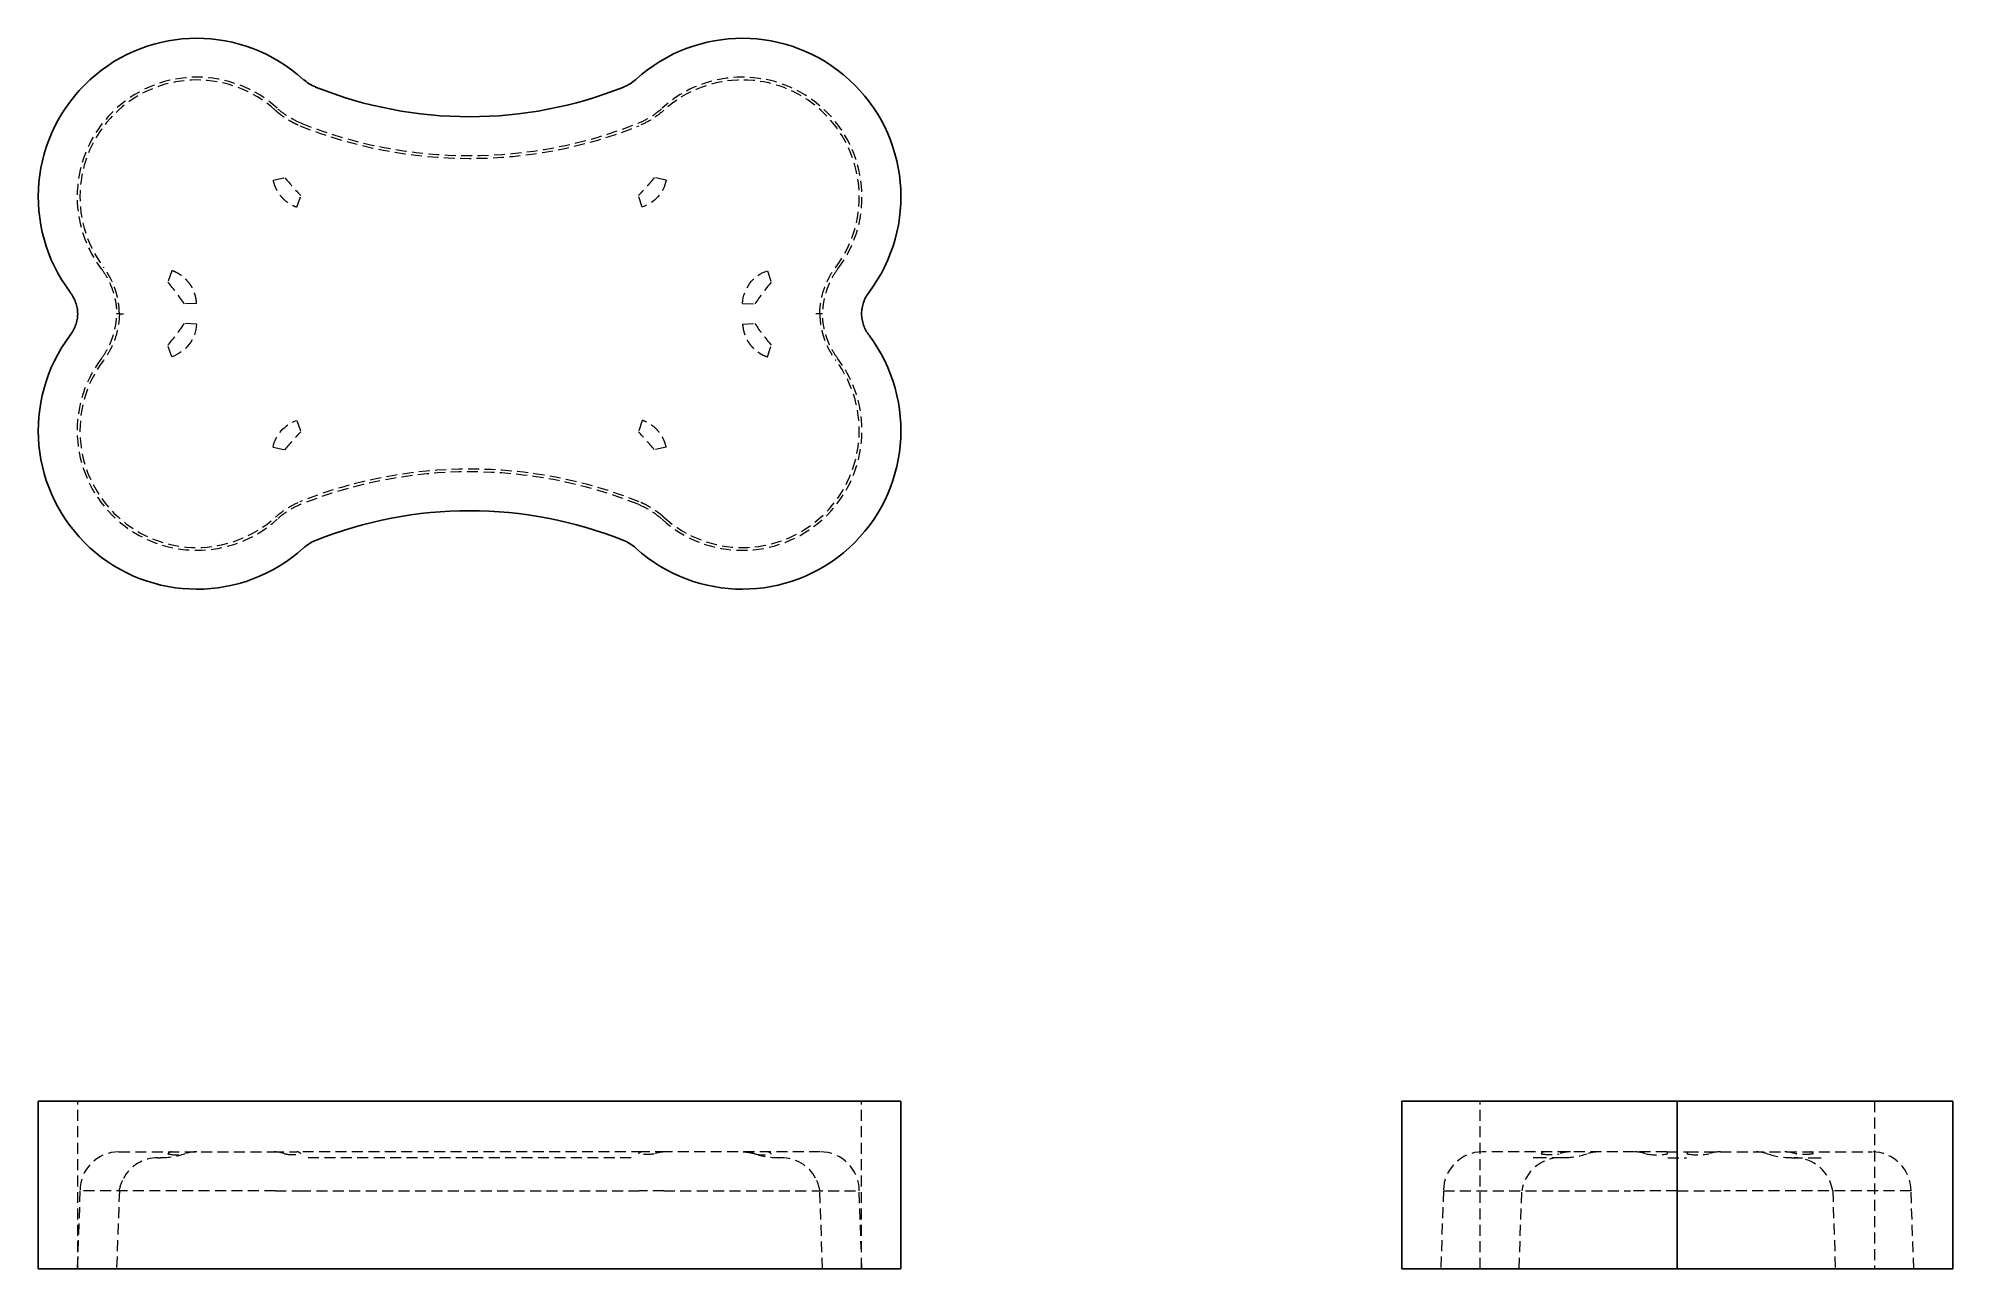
# Model space of a CAD drawing. Header units: millimetres. Extents: x 33 to 255, y 47 to 190.
import ezdxf

# ---------------------------------------------------------------- set-up
doc = ezdxf.new("R2010")
doc.units = ezdxf.units.MM
doc.linetypes.add('HIDDEN', pattern=[1.905, 1.27, -0.635])

msp = doc.modelspace()

# ---------------------------------------------------------------- linework, layer by layer
at = {"color": 7, "linetype": 'HIDDEN', "lineweight": 18}
for p, q in [((60.21, 173.47), (61.59, 173.77)), ((105.79, 173.47), (104.41, 173.77)), ((62.98, 170.36), (63.43, 171.69)), ((103.02, 170.36), (102.57, 171.69)), ((48.48, 162.99), (48.03, 161.66)), ((117.52, 162.99), (117.97, 161.66)), ((42.4, 158), (42.08, 158)), ((51.35, 159.2), (49.94, 159.13)), ((114.65, 159.2), (116.06, 159.13)), ((123.92, 158), (123.6, 158)), ((51.35, 156.8), (49.94, 156.87)), ((114.65, 156.8), (116.06, 156.87)), ((48.48, 153.01), (48.03, 154.34)), ((117.52, 153.01), (117.97, 154.34)), ((62.98, 145.64), (63.43, 144.31)), ((103.02, 145.64), (102.57, 144.31)), ((60.21, 142.53), (61.59, 142.23)), ((105.79, 142.53), (104.41, 142.23)), ((37.57, 47.29), (37.57, 66.71)), ((128.43, 47.29), (128.43, 66.71)), ((200.15, 47.29), (200.15, 66.71)), ((245.85, 66.71), (245.85, 47.29)), ((42.35, 60.84), (60.21, 60.84)), ((46.83, 60.16), (47.13, 60.16)), ((47.15, 60.16), (47.13, 60.16)), ((103.02, 60.84), (62.98, 60.84)), ((101.73, 60.16), (64.27, 60.16)), ((123.65, 60.84), (105.79, 60.84)), ((118.85, 60.16), (118.87, 60.16)), ((119.17, 60.16), (118.87, 60.16)), ((218.01, 60.84), (200.42, 60.84)), ((206.64, 60.16), (206.31, 60.16)), ((209.74, 60.16), (206.64, 60.16)), ((221.8, 60.84), (224.2, 60.84)), ((221.91, 60.16), (224.09, 60.16)), ((227.99, 60.84), (245.58, 60.84)), ((236.26, 60.16), (239.36, 60.16)), ((239.36, 60.16), (239.69, 60.16)), ((37.83, 56.32), (37.52, 47.29)), ((60.48, 56.32), (37.83, 56.32)), ((63.34, 56.32), (102.66, 56.32)), ((105.52, 56.32), (128.17, 56.32)), ((128.48, 47.29), (128.17, 56.32)), ((195.9, 56.32), (195.58, 47.29)), ((195.9, 56.32), (217.59, 56.32)), ((204.67, 47.29), (204.98, 56.32)), ((250.1, 56.32), (228.41, 56.32)), ((241.02, 56.32), (241.33, 47.29)), ((250.42, 47.29), (250.1, 56.32))]:
    msp.add_line(p, q, dxfattribs=at)
at = {"color": 7, "linetype": 'Continuous', "lineweight": 25}
for p, q in [((33, 66.71), (33, 47.29)), ((33, 66.71), (63.73, 66.71)), ((65.13, 66.71), (100.87, 66.71)), ((102.27, 66.71), (133, 66.71)), ((133, 47.29), (133, 66.71)), ((191.07, 66.71), (191.07, 47.29)), ((191.07, 66.71), (220.5, 66.71)), ((223, 47.29), (223, 66.71)), ((225.5, 66.71), (254.93, 66.71)), ((254.93, 47.29), (254.93, 66.71)), ((33, 47.29), (63.73, 47.29)), ((65.13, 47.29), (100.87, 47.29)), ((102.27, 47.29), (133, 47.29)), ((191.07, 47.29), (220.5, 47.29)), ((225.5, 47.29), (254.93, 47.29))]:
    msp.add_line(p, q, dxfattribs=at)
at = {"color": 7, "linetype": 'HIDDEN', "lineweight": 18, "flags": 128}
for points in [[(42.4, 56.32), (42.22, 51.26), (42.08, 47.29)], [(123.92, 47.29), (123.74, 52.35), (123.6, 56.32)]]:
    msp.add_lwpolyline(points, dxfattribs=at)
at = {"color": 7, "linetype": 'Continuous', "lineweight": 25}
for centre, radius, start, end in [((51.38, 171.55), 18.38, 47.8151, 216.9416), ((114.62, 171.55), 18.38, 323.0584, 132.1849), ((83, 228.96), 48.12, 248.2022, 291.7978), ((51.38, 144.45), 18.38, 143.0584, 312.1849), ((114.62, 144.45), 18.38, 227.8151, 36.9416), ((83, 87.04), 48.12, 68.2022, 111.7978)]:
    msp.add_arc(centre, radius, start, end, dxfattribs=at)
at = {"color": 7, "linetype": 'HIDDEN', "lineweight": 18}
for centre, radius, start, end in [((51.38, 171.55), 13.87, 47.8151, 216.9416), ((51.38, 171.55), 13.55, 47.8151, 216.9416), ((114.62, 171.55), 13.87, 323.0584, 132.1849), ((114.62, 171.55), 13.55, 323.0584, 132.1849), ((83, 228.96), 52.95, 248.2022, 291.7978), ((83, 228.96), 52.63, 248.2022, 291.7978), ((21.79, 139.82), 34.14, 34.4421, 39.7634), ((144.21, 139.82), 34.14, 140.2366, 145.5579), ((21.79, 176.18), 34.14, 320.2366, 325.5579), ((144.21, 176.18), 34.14, 214.4421, 219.7634), ((51.38, 144.45), 13.87, 143.0584, 312.1849), ((51.38, 144.45), 13.55, 143.0584, 312.1849), ((114.62, 144.45), 13.87, 227.8151, 36.9416), ((114.62, 144.45), 13.55, 227.8151, 36.9416), ((83, 87.04), 52.95, 68.2022, 111.7978), ((83, 87.04), 52.63, 68.2022, 111.7978), ((42.35, 56.32), 4.52, 90, 180), ((46.87, 55.64), 4.52, 90, 152.1938), ((47.15, 69.2), 9.03, 270, 288.1949), ((48.52, 60.19), 0.646, 93.49, 139.5521), ((48.99, 63.93), 3.45, 253.9224, 286.0776), ((51.35, 56.33), 4.51, 90.0005, 108.2177), ((51.38, 56.32), 4.52, 90, 108.1949), ((60.21, 56.52), 4.32, 71.3975, 89.9914), ((62.94, 60.19), 0.653, 40.7252, 86.5781), ((103.06, 60.19), 0.653, 93.4219, 139.2748), ((105.79, 56.52), 4.32, 90.0086, 108.6025), ((114.62, 56.32), 4.52, 71.8051, 90), ((114.65, 56.33), 4.51, 71.7823, 89.9995), ((118.85, 69.2), 9.03, 251.8051, 270), ((117.01, 63.93), 3.45, 253.9224, 286.0776), ((117.48, 60.19), 0.646, 40.4479, 86.51), ((119.13, 55.64), 4.52, 28.3454, 90), ((123.65, 56.32), 4.52, 0, 90), ((200.42, 56.32), 4.52, 90, 180), ((209.45, 55.64), 4.52, 90, 171.3731), ((207.6, 60.44), 0.4, 99.1175, 154.992), ((210.64, 56.77), 4.07, 90.0219, 109.1869), ((209.74, 69.2), 9.03, 270, 288.1949), ((213.97, 56.32), 4.52, 90, 108.1949), ((218, 56.77), 4.07, 70.8292, 89.9785), ((220.61, 66.46), 5.98, 257.7945, 282.2055), ((221.52, 60.63), 0.348, 357.7225, 37.5858), ((224.48, 60.63), 0.348, 142.4142, 182.2775), ((225.39, 66.46), 5.98, 257.7945, 282.2055), ((228, 56.77), 4.07, 90.0215, 109.1708), ((232.03, 56.32), 4.52, 71.8051, 90), ((236.26, 69.2), 9.03, 251.8051, 270), ((235.36, 56.77), 4.07, 70.8131, 89.9781), ((236.55, 55.64), 4.52, 8.6269, 90), ((238.4, 60.44), 0.4, 25.008, 80.8825), ((245.58, 56.32), 4.52, 0, 90)]:
    msp.add_arc(centre, radius, start, end, dxfattribs=at)
at = {"color": 7, "linetype": 'Continuous', "lineweight": 25}
for points, knots in [([(65.13, 184.29), (64.87, 184.39), (64.63, 184.52), (64.16, 184.82), (63.93, 184.98), (63.73, 185.17)], [0, 0, 0, 0, 0.5, 0.5, 1, 1, 1, 1]), ([(102.27, 185.17), (102.07, 184.98), (101.85, 184.82), (101.37, 184.52), (101.13, 184.39), (100.87, 184.29)], [0, 0, 0, 0, 0.5, 0.5, 1, 1, 1, 1]), ([(36.69, 160.5), (36.83, 160.32), (36.95, 160.13), (37.16, 159.74), (37.25, 159.53), (37.4, 159.11), (37.46, 158.89), (37.54, 158.45), (37.56, 158.23), (37.57, 158)], [0, 0, 0, 0, 0.25, 0.25, 0.5, 0.5, 0.75, 0.75, 1, 1, 1, 1]), ([(128.43, 158), (128.44, 158.23), (128.46, 158.45), (128.54, 158.89), (128.6, 159.11), (128.75, 159.53), (128.84, 159.74), (129.05, 160.13), (129.17, 160.32), (129.31, 160.5)], [0, 0, 0, 0, 0.25, 0.25, 0.5, 0.5, 0.75, 0.75, 1, 1, 1, 1]), ([(37.57, 158), (37.56, 157.77), (37.54, 157.55), (37.46, 157.11), (37.4, 156.89), (37.25, 156.47), (37.16, 156.26), (36.95, 155.87), (36.83, 155.68), (36.69, 155.5)], [0, 0, 0, 0, 0.25, 0.25, 0.5, 0.5, 0.75, 0.75, 1, 1, 1, 1]), ([(129.31, 155.5), (129.17, 155.68), (129.05, 155.87), (128.84, 156.26), (128.75, 156.47), (128.6, 156.89), (128.54, 157.11), (128.46, 157.55), (128.44, 157.77), (128.43, 158)], [0, 0, 0, 0, 0.25, 0.25, 0.5, 0.5, 0.75, 0.75, 1, 1, 1, 1]), ([(63.73, 130.83), (63.93, 131.02), (64.15, 131.18), (64.63, 131.48), (64.87, 131.61), (65.13, 131.71)], [0, 0, 0, 0, 0.5, 0.5, 1, 1, 1, 1]), ([(100.87, 131.71), (101.13, 131.61), (101.37, 131.48), (101.84, 131.18), (102.07, 131.02), (102.27, 130.83)], [0, 0, 0, 0, 0.5, 0.5, 1, 1, 1, 1]), ([(63.73, 66.71), (63.93, 66.71), (64.15, 66.71), (64.63, 66.71), (64.87, 66.71), (65.13, 66.71)], [0, 0, 0, 0, 0.5, 0.5, 1, 1, 1, 1]), ([(100.87, 66.71), (101.13, 66.71), (101.37, 66.71), (101.84, 66.71), (102.07, 66.71), (102.27, 66.71)], [0, 0, 0, 0, 0.5, 0.5, 1, 1, 1, 1]), ([(220.5, 66.71), (220.68, 66.71), (220.87, 66.71), (221.26, 66.71), (221.47, 66.71), (221.89, 66.71), (222.11, 66.71), (222.55, 66.71), (222.77, 66.71), (223, 66.71)], [0, 0, 0, 0, 0.25, 0.25, 0.5, 0.5, 0.75, 0.75, 1, 1, 1, 1]), ([(223, 66.71), (223.23, 66.71), (223.45, 66.71), (223.89, 66.71), (224.11, 66.71), (224.53, 66.71), (224.74, 66.71), (225.13, 66.71), (225.32, 66.71), (225.5, 66.71)], [0, 0, 0, 0, 0.25, 0.25, 0.5, 0.5, 0.75, 0.75, 1, 1, 1, 1]), ([(63.73, 47.29), (63.93, 47.29), (64.15, 47.29), (64.63, 47.29), (64.87, 47.29), (65.13, 47.29)], [0, 0, 0, 0, 0.5, 0.5, 1, 1, 1, 1]), ([(100.87, 47.29), (101.13, 47.29), (101.37, 47.29), (101.84, 47.29), (102.07, 47.29), (102.27, 47.29)], [0, 0, 0, 0, 0.5, 0.5, 1, 1, 1, 1]), ([(220.5, 47.29), (220.68, 47.29), (220.87, 47.29), (221.26, 47.29), (221.47, 47.29), (221.89, 47.29), (222.11, 47.29), (222.55, 47.29), (222.77, 47.29), (223, 47.29)], [0, 0, 0, 0, 0.25, 0.25, 0.5, 0.5, 0.75, 0.75, 1, 1, 1, 1]), ([(223, 47.29), (223.23, 47.29), (223.45, 47.29), (223.89, 47.29), (224.11, 47.29), (224.53, 47.29), (224.74, 47.29), (225.13, 47.29), (225.32, 47.29), (225.5, 47.29)], [0, 0, 0, 0, 0.25, 0.25, 0.5, 0.5, 0.75, 0.75, 1, 1, 1, 1])]:
    msp.add_open_spline(points, degree=3, knots=knots, dxfattribs=at)
at = {"color": 7, "linetype": 'HIDDEN', "lineweight": 18}
for points, knots in [([(60.48, 181.59), (60.54, 181.54), (60.67, 181.42), (60.89, 181.24), (61.21, 180.99), (61.53, 180.77), (61.94, 180.5), (62.35, 180.26), (62.86, 180), (63.19, 179.87), (63.34, 179.8)], [0, 0, 0, 0, 0.072472, 0.156272, 0.251599, 0.426246, 0.500812, 0.686125, 0.852767, 1, 1, 1, 1]), ([(63.46, 180.09), (62.95, 180.3), (62.46, 180.55), (61.54, 181.12), (61.1, 181.45), (60.69, 181.82)], [0, 0, 0, 0, 0.004608091, 0.004608091, 0.009216182, 0.009216182, 0.009216182, 0.009216182]), ([(102.54, 180.09), (103.05, 180.3), (103.54, 180.55), (104.46, 181.12), (104.9, 181.45), (105.31, 181.82)], [0, 0, 0, 0, 0.004608091, 0.004608091, 0.009216182, 0.009216182, 0.009216182, 0.009216182]), ([(105.52, 181.59), (105.09, 181.21), (104.64, 180.87), (103.69, 180.27), (103.19, 180.01), (102.66, 179.8)], [0, 0, 0, 0, 0.5, 0.5, 1, 1, 1, 1]), ([(60.21, 173.47), (60.22, 173.41), (60.25, 173.29), (60.3, 173.12), (60.36, 172.94), (60.42, 172.77), (60.49, 172.61), (60.63, 172.34), (60.84, 171.97), (61.18, 171.54), (61.56, 171.16), (61.95, 170.87), (62.31, 170.65), (62.64, 170.49), (62.86, 170.4), (62.98, 170.36)], [0, 0, 0, 0, 0.041797, 0.083446, 0.125023, 0.166604, 0.208268, 0.25009, 0.375014, 0.500028, 0.624952, 0.749966, 0.833393, 0.916533, 1, 1, 1, 1]), ([(104.41, 173.77), (104.36, 173.7), (104.25, 173.57), (104.08, 173.37), (103.9, 173.15), (103.71, 172.93), (103.5, 172.7), (103.25, 172.42), (102.93, 172.08), (102.7, 171.83), (102.57, 171.69)], [0, 0, 0, 0, 0.090768, 0.18615, 0.286153, 0.390778, 0.50002, 0.629495, 0.796154, 1, 1, 1, 1]), ([(40.3, 163.22), (40.58, 162.84), (40.83, 162.45), (41.16, 161.83), (41.26, 161.62), (41.45, 161.19), (41.53, 160.97), (41.76, 160.3), (41.88, 159.85), (42.04, 158.93), (42.08, 158.47), (42.08, 158)], [0, 0, 0, 0, 0.00393929, 0.00393929, 0.00590893, 0.00590893, 0.00787858, 0.00787858, 0.01181787, 0.01181787, 0.01574822, 0.01574822, 0.01574822, 0.01574822]), ([(42.4, 158), (42.4, 158.1), (42.39, 158.29), (42.38, 158.58), (42.35, 158.86), (42.32, 159.15), (42.25, 159.57), (42.13, 160.14), (41.94, 160.79), (41.68, 161.48), (41.39, 162.08), (41.08, 162.63), (40.82, 163.04), (40.64, 163.29), (40.55, 163.41)], [0, 0, 0, 0, 0.049382, 0.099075, 0.149063, 0.199328, 0.249852, 0.368259, 0.499246, 0.598905, 0.749746, 0.840395, 0.923823, 1, 1, 1, 1]), ([(51.35, 159.2), (51.35, 159.27), (51.34, 159.41), (51.31, 159.62), (51.27, 159.83), (51.23, 160.03), (51.17, 160.24), (51.06, 160.57), (50.86, 161.02), (50.51, 161.55), (50.1, 162.02), (49.66, 162.39), (49.25, 162.65), (48.88, 162.85), (48.62, 162.95), (48.48, 162.99)], [0, 0, 0, 0, 0.041849, 0.083496, 0.125042, 0.166593, 0.208252, 0.250122, 0.375043, 0.500038, 0.624959, 0.749954, 0.833425, 0.916496, 1, 1, 1, 1]), ([(123.6, 158), (123.6, 158.49), (123.65, 158.97), (123.81, 159.92), (123.93, 160.39), (124.17, 161.08), (124.26, 161.3), (124.45, 161.75), (124.56, 161.97), (124.89, 162.61), (125.15, 163.02), (125.45, 163.41)], [0, 0, 0, 0, 0.25, 0.25, 0.5, 0.5, 0.625, 0.625, 0.75, 0.75, 1, 1, 1, 1]), ([(125.7, 163.22), (125.42, 162.84), (125.17, 162.45), (124.84, 161.83), (124.74, 161.62), (124.55, 161.19), (124.47, 160.97), (124.24, 160.3), (124.12, 159.85), (123.96, 158.93), (123.92, 158.47), (123.92, 158)], [0, 0, 0, 0, 0.00393929, 0.00393929, 0.00590893, 0.00590893, 0.00787858, 0.00787858, 0.01181787, 0.01181787, 0.01574822, 0.01574822, 0.01574822, 0.01574822]), ([(40.3, 152.78), (40.58, 153.16), (40.83, 153.55), (41.16, 154.17), (41.26, 154.38), (41.45, 154.81), (41.53, 155.03), (41.76, 155.7), (41.88, 156.15), (42.04, 157.07), (42.08, 157.53), (42.08, 158)], [0, 0, 0, 0, 0.00393929, 0.00393929, 0.00590893, 0.00590893, 0.00787858, 0.00787858, 0.01181787, 0.01181787, 0.01574822, 0.01574822, 0.01574822, 0.01574822]), ([(42.4, 158), (42.4, 157.51), (42.35, 157.03), (42.19, 156.08), (42.07, 155.61), (41.83, 154.92), (41.74, 154.7), (41.55, 154.25), (41.44, 154.03), (41.11, 153.39), (40.85, 152.98), (40.55, 152.59)], [0, 0, 0, 0, 0.25, 0.25, 0.5, 0.5, 0.625, 0.625, 0.75, 0.75, 1, 1, 1, 1]), ([(123.6, 158), (123.6, 157.9), (123.61, 157.71), (123.62, 157.42), (123.65, 157.14), (123.68, 156.85), (123.75, 156.43), (123.87, 155.86), (124.06, 155.21), (124.32, 154.52), (124.61, 153.92), (124.92, 153.37), (125.18, 152.96), (125.36, 152.71), (125.45, 152.59)], [0, 0, 0, 0, 0.049382, 0.099075, 0.149063, 0.199328, 0.249852, 0.368259, 0.499246, 0.598905, 0.749746, 0.840395, 0.923823, 1, 1, 1, 1]), ([(125.7, 152.78), (125.42, 153.16), (125.17, 153.55), (124.84, 154.17), (124.74, 154.38), (124.55, 154.81), (124.47, 155.03), (124.24, 155.7), (124.12, 156.15), (123.96, 157.07), (123.92, 157.53), (123.92, 158)], [0, 0, 0, 0, 0.00393929, 0.00393929, 0.00590893, 0.00590893, 0.00787858, 0.00787858, 0.01181787, 0.01181787, 0.01574822, 0.01574822, 0.01574822, 0.01574822]), ([(114.65, 156.8), (114.65, 156.73), (114.66, 156.59), (114.69, 156.38), (114.73, 156.17), (114.77, 155.97), (114.83, 155.76), (114.94, 155.43), (115.14, 154.98), (115.49, 154.45), (115.9, 153.98), (116.34, 153.61), (116.75, 153.35), (117.12, 153.15), (117.38, 153.05), (117.52, 153.01)], [0, 0, 0, 0, 0.041849, 0.083496, 0.125042, 0.166593, 0.208252, 0.250122, 0.375043, 0.500038, 0.624959, 0.749954, 0.833425, 0.916496, 1, 1, 1, 1]), ([(61.59, 142.23), (61.64, 142.3), (61.75, 142.43), (61.92, 142.63), (62.1, 142.85), (62.29, 143.07), (62.5, 143.3), (62.75, 143.58), (63.07, 143.92), (63.3, 144.17), (63.43, 144.31)], [0, 0, 0, 0, 0.090768, 0.18615, 0.286153, 0.390778, 0.50002, 0.629495, 0.796154, 1, 1, 1, 1]), ([(105.79, 142.53), (105.78, 142.59), (105.75, 142.71), (105.7, 142.88), (105.64, 143.06), (105.58, 143.23), (105.51, 143.39), (105.37, 143.66), (105.16, 144.03), (104.82, 144.46), (104.44, 144.84), (104.05, 145.13), (103.69, 145.35), (103.36, 145.51), (103.14, 145.6), (103.02, 145.64)], [0, 0, 0, 0, 0.041797, 0.083446, 0.125023, 0.166604, 0.208268, 0.25009, 0.375014, 0.500028, 0.624952, 0.749966, 0.833393, 0.916533, 1, 1, 1, 1]), ([(60.48, 134.41), (60.91, 134.79), (61.36, 135.13), (62.31, 135.73), (62.81, 135.99), (63.34, 136.2)], [0, 0, 0, 0, 0.5, 0.5, 1, 1, 1, 1]), ([(63.46, 135.91), (62.95, 135.7), (62.46, 135.45), (61.54, 134.88), (61.1, 134.55), (60.69, 134.18)], [0, 0, 0, 0, 0.004608091, 0.004608091, 0.009216182, 0.009216182, 0.009216182, 0.009216182]), ([(102.54, 135.91), (103.05, 135.7), (103.54, 135.45), (104.46, 134.88), (104.9, 134.55), (105.31, 134.18)], [0, 0, 0, 0, 0.004608091, 0.004608091, 0.009216182, 0.009216182, 0.009216182, 0.009216182]), ([(105.52, 134.41), (105.46, 134.46), (105.33, 134.58), (105.11, 134.76), (104.79, 135.01), (104.47, 135.23), (104.06, 135.5), (103.65, 135.74), (103.14, 136), (102.81, 136.13), (102.66, 136.2)], [0, 0, 0, 0, 0.072472, 0.156272, 0.251599, 0.426246, 0.500812, 0.686125, 0.852767, 1, 1, 1, 1]), ([(61.59, 60.61), (61.64, 60.6), (61.75, 60.58), (61.92, 60.55), (62.1, 60.53), (62.29, 60.51), (62.5, 60.51), (62.75, 60.52), (63.07, 60.54), (63.3, 60.59), (63.43, 60.61)], [0, 0, 0, 0, 0.090768, 0.18615, 0.286153, 0.390778, 0.50002, 0.629495, 0.796154, 1, 1, 1, 1]), ([(105.79, 60.84), (105.78, 60.84), (105.75, 60.84), (105.7, 60.84), (105.64, 60.84), (105.58, 60.84), (105.51, 60.84), (105.37, 60.84), (105.16, 60.84), (104.82, 60.84), (104.44, 60.84), (104.05, 60.84), (103.69, 60.84), (103.36, 60.84), (103.14, 60.84), (103.02, 60.84)], [0, 0, 0, 0, 0.041797, 0.083446, 0.125023, 0.166604, 0.208268, 0.25009, 0.375014, 0.500028, 0.624952, 0.749966, 0.833393, 0.916533, 1, 1, 1, 1]), ([(114.73, 60.84), (114.92, 60.83), (115.27, 60.81), (115.65, 60.72), (115.83, 60.68)], [0, 0, 0, 0, 0.541205, 1, 1, 1, 1]), ([(221.8, 60.84), (221.73, 60.84), (221.59, 60.84), (221.38, 60.84), (221.17, 60.84), (220.97, 60.84), (220.76, 60.84), (220.43, 60.84), (219.98, 60.84), (219.45, 60.84), (218.98, 60.84), (218.61, 60.84), (218.35, 60.84), (218.15, 60.84), (218.05, 60.84), (218.01, 60.84)], [0, 0, 0, 0, 0.041849, 0.083496, 0.125042, 0.166593, 0.208252, 0.250122, 0.375043, 0.500038, 0.624959, 0.749954, 0.833425, 0.916496, 1, 1, 1, 1]), ([(238.77, 60.61), (238.7, 60.6), (238.57, 60.58), (238.37, 60.55), (238.15, 60.53), (237.93, 60.51), (237.7, 60.51), (237.42, 60.52), (237.08, 60.54), (236.83, 60.59), (236.69, 60.61)], [0, 0, 0, 0, 0.090768, 0.18615, 0.286153, 0.390778, 0.50002, 0.629495, 0.796154, 1, 1, 1, 1]), ([(60.48, 56.32), (60.91, 56.32), (61.36, 56.32), (62.31, 56.32), (62.81, 56.32), (63.34, 56.32)], [0, 0, 0, 0, 0.5, 0.5, 1, 1, 1, 1]), ([(105.52, 56.32), (105.46, 56.32), (105.33, 56.32), (105.11, 56.32), (104.79, 56.32), (104.47, 56.32), (104.06, 56.32), (103.65, 56.32), (103.14, 56.32), (102.81, 56.32), (102.66, 56.32)], [0, 0, 0, 0, 0.072472, 0.156272, 0.251599, 0.426246, 0.500812, 0.686125, 0.852767, 1, 1, 1, 1]), ([(223, 56.32), (222.9, 56.32), (222.71, 56.32), (222.42, 56.32), (222.14, 56.32), (221.85, 56.32), (221.43, 56.32), (220.86, 56.32), (220.21, 56.32), (219.52, 56.32), (218.92, 56.32), (218.37, 56.32), (217.96, 56.32), (217.71, 56.32), (217.59, 56.32)], [0, 0, 0, 0, 0.049382, 0.099075, 0.149063, 0.199328, 0.249852, 0.368259, 0.499246, 0.598905, 0.749746, 0.840395, 0.923823, 1, 1, 1, 1]), ([(223, 56.32), (223.49, 56.32), (223.97, 56.32), (224.92, 56.32), (225.39, 56.32), (226.08, 56.32), (226.3, 56.32), (226.75, 56.32), (226.97, 56.32), (227.61, 56.32), (228.02, 56.32), (228.41, 56.32)], [0, 0, 0, 0, 0.25, 0.25, 0.5, 0.5, 0.625, 0.625, 0.75, 0.75, 1, 1, 1, 1])]:
    msp.add_open_spline(points, degree=3, knots=knots, dxfattribs=at)
for points in [[(61.59, 173.77), (62.17, 173.05), (62.79, 172.35), (63.43, 171.69)], [(105.79, 173.47), (105.48, 172.02), (104.43, 170.84), (103.02, 170.36)], [(114.65, 159.2), (114.74, 160.93), (115.87, 162.44), (117.52, 162.99)], [(42.4, 158), (42.48, 158), (42.63, 158), (42.87, 158)], [(123.6, 158), (123.52, 158), (123.37, 158), (123.13, 158)], [(51.35, 156.8), (51.26, 155.07), (50.13, 153.56), (48.48, 153.01)], [(60.21, 142.53), (60.52, 143.98), (61.57, 145.16), (62.98, 145.64)], [(104.41, 142.23), (103.83, 142.95), (103.21, 143.65), (102.57, 144.31)], [(60.21, 60.84), (60.52, 60.84), (61.57, 60.84), (62.98, 60.84)], [(104.41, 60.61), (103.83, 60.48), (103.21, 60.48), (102.57, 60.61)], [(207.23, 60.61), (207.95, 60.48), (208.65, 60.48), (209.31, 60.61)], [(224.2, 60.84), (225.93, 60.84), (227.44, 60.84), (227.99, 60.84)], [(42.4, 56.32), (42.48, 56.83), (42.63, 57.3), (42.87, 57.75)], [(123.6, 56.32), (123.52, 56.83), (123.37, 57.3), (123.13, 57.75)]]:
    msp.add_open_spline(points, degree=3, dxfattribs=at)

doc.saveas('drawing.dxf')
